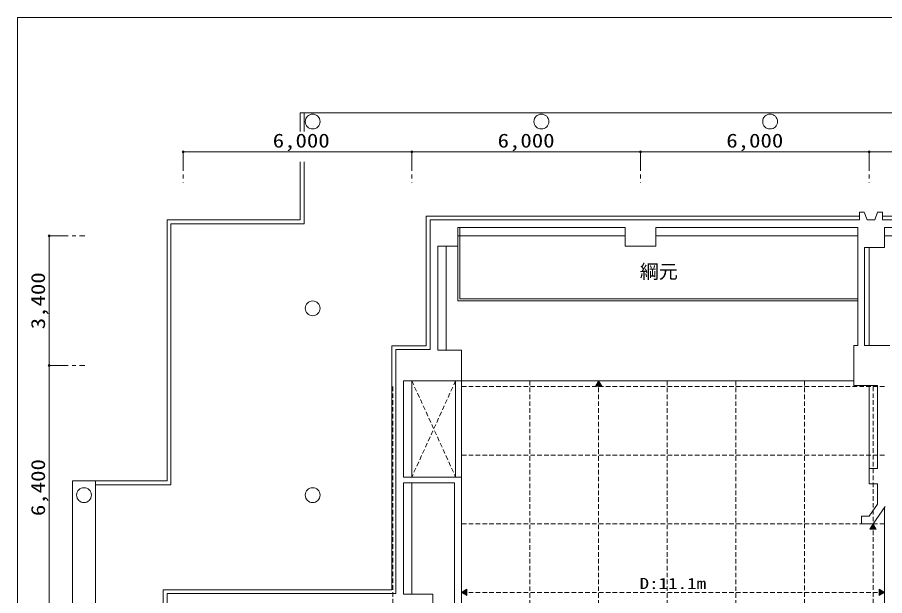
# Model space of a CAD drawing. Units: millimetres, scale not verified. Extents: x -26503 to 29497, y -28039 to 11161.
# Drawn here: x -26503 to -3722, y -4025 to 11161 of the extents above; entities that cross this region are included whole.
import ezdxf
from ezdxf.enums import TextEntityAlignment as Align

# ---------------------------------------------------------------- set-up
doc = ezdxf.new("R2010")
doc.units = ezdxf.units.MM
doc.header["$LTSCALE"] = 100
doc.linetypes.add('CHAIN1', pattern=[8, 5, -1, 1, -1])
doc.linetypes.add('DASHED1', pattern=[1.8, 1.2, -0.6])
for name, color, linetype, lineweight in [('0-0', 7, 'Continuous', 18), ('0-1', 4, 'Continuous', 18), ('F-0', 7, 'Continuous', 18)]:
    doc.layers.add(name, color=color, linetype=linetype, lineweight=lineweight)
doc.layers.add('0-A', color=7, linetype='Continuous')
doc.styles.add('HGｺﾞｼｯｸE', font='')
doc.styles.add('ＭＳ ゴシック', font='')
doc.styles.get('HGｺﾞｼｯｸE').set_extended_font_data('HGｺﾞｼｯｸE')
doc.styles.get('ＭＳ ゴシック').set_extended_font_data('MS Gothic')

msp = doc.modelspace()

# ---------------------------------------------------------------- linework, layer by layer
at = {"layer": '0-0'}
for p, q in [((-19069.9, 8656), (26728.1, 8656)), ((-19069.9, 8161.2), (-19069.9, 8656)), ((-18969.8, 8161.2), (-18969.8, 8656)), ((-19069.9, 5842.7), (-19069.9, 7371.4)), ((-18969.8, 5742.6), (-18969.8, 7371.4)), ((-15761, 2538.8), (-15761, 5942.8)), ((-4382.5, 5942.8), (-15761, 5942.8)), ((-4382.5, 6042.9), (-4257.3, 6042.9)), ((-4257.3, 6042.9), (-4182.2, 5842.7)), ((-3906.9, 6042.9), (-3982, 5842.7)), ((-3906.9, 6042.9), (-3781.8, 6042.9)), ((-3781.8, 6042.9), (-3781.8, 5842.7)), ((7586.7, 5942.8), (-3781.8, 5942.8)), ((-22569.1, 5842.7), (-19069.9, 5842.7)), ((-22569.1, 5842.7), (-22569.1, -1010.4)), ((-22469, 5742.6), (-18969.8, 5742.6)), ((-22469, -1110.6), (-22469, 5742.6)), ((-15660.9, 2438.6), (-15660.9, 5842.7)), ((-15660.9, 5842.7), (-4382.5, 5842.7)), ((-3982, 5842.7), (-4182.2, 5842.7)), ((-3781.8, 5842.7), (2686.9, 5842.7)), ((-14930, 5642.4), (-10534.8, 5642.4)), ((-14930, 3720.2), (-14930, 5642.4)), ((-14930, 5153.1), (-14930, 5642.4)), ((-14880, 3770.2), (-14880, 5642.4)), ((-10534.8, 5642.4), (-10534.8, 5153.1)), ((-9733.9, 5642.4), (-4427.6, 5642.4)), ((-3726.7, 5121.8), (-3726.7, 5642.4)), ((-3726.7, 5642.4), (1379.4, 5642.4)), ((-14930, 5422.2), (-10534.8, 5422.2)), ((-9733.9, 5422.2), (-4427.6, 5422.2)), ((-3726.7, 5422.2), (1379.4, 5422.2)), ((-15460.7, 5153.1), (-15460.7, 2418.6)), ((-15460.7, 5153.1), (-14930, 5153.1)), ((-15240.4, 5153.1), (-15240.4, 2418.6)), ((-4247.3, 5121.8), (-3726.7, 5121.8)), ((-4247.3, 5121.8), (-4247.3, 2543.8)), ((-4127.2, 5121.8), (-4127.2, 2543.8)), ((-14930, 3720.2), (-4427.6, 3720.2)), ((-14880, 3770.2), (-4427.6, 3770.2)), ((-4527.7, 2543.8), (-4527.7, 1492.5)), ((-4427.6, 2543.8), (-4527.7, 2543.8)), ((-3726.7, 2543.8), (-4247.3, 2543.8)), ((-3581.5, 2543.8), (-3726.7, 2543.8)), ((-16562, 2438.6), (-15660.9, 2438.6)), ((-16562, -3969), (-16562, 2438.6)), ((-14839.9, 2418.6), (-15460.7, 2418.6)), ((-14839.9, 2418.6), (-14839.9, 1617.7)), ((-16361.7, 1617.7), (-15741, 1617.7)), ((-16361.7, 1617.7), (-16361.7, -910.3)), ((-16141.5, -910.3), (-16141.5, 1617.7)), ((-15741, 1617.7), (-14839.9, 1617.7)), ((-14990.1, 1617.7), (-14990.1, -910.3)), ((-14839.9, 1617.7), (-4527.7, 1617.7)), ((-14839.9, 1617.7), (-14839.9, -5040.2)), ((-14839.9, 1617.7), (-14839.9, -910.3)), ((-11235.6, 1617.7), (-11317.3, 1476.3)), ((-11248.3, 1595.8), (-11223, 1595.8)), ((-11245.4, 1600.8), (-11225.9, 1600.8)), ((-11242.5, 1605.8), (-11228.8, 1605.8)), ((-11239.6, 1610.8), (-11231.6, 1610.8)), ((-11236.7, 1615.8), (-11234.5, 1615.8)), ((-11235.6, 1617.7), (-11154, 1476.3)), ((-11154, 1476.3), (-11317.3, 1476.3)), ((-11314.7, 1480.8), (-11156.6, 1480.8)), ((-11311.8, 1485.8), (-11159.5, 1485.8)), ((-11308.9, 1490.8), (-11162.4, 1490.8)), ((-11306, 1495.8), (-11165.3, 1495.8)), ((-11303.1, 1500.8), (-11168.1, 1500.8)), ((-11300.2, 1505.8), (-11171, 1505.8)), ((-11297.4, 1510.8), (-11173.9, 1510.8)), ((-11294.5, 1515.8), (-11176.8, 1515.8)), ((-11291.6, 1520.8), (-11179.7, 1520.8)), ((-11288.7, 1525.8), (-11182.6, 1525.8)), ((-11285.8, 1530.8), (-11185.5, 1530.8)), ((-11282.9, 1535.8), (-11188.3, 1535.8)), ((-11280, 1540.8), (-11191.2, 1540.8)), ((-11277.1, 1545.8), (-11194.1, 1545.8)), ((-11274.3, 1550.8), (-11197, 1550.8)), ((-11271.4, 1555.8), (-11199.9, 1555.8)), ((-11268.5, 1560.8), (-11202.8, 1560.8)), ((-11265.6, 1565.8), (-11205.7, 1565.8)), ((-11262.7, 1570.8), (-11208.6, 1570.8)), ((-11259.8, 1575.8), (-11211.4, 1575.8)), ((-11256.9, 1580.8), (-11214.3, 1580.8)), ((-11254, 1585.8), (-11217.2, 1585.8)), ((-11251.2, 1590.8), (-11220.1, 1590.8)), ((-4527.7, 1492.5), (-3906.9, 1492.5)), ((-4127.2, 1492.5), (-4127.2, -685.1)), ((-3906.9, 1492.5), (-3906.9, -685.1)), ((-14839.9, -910.3), (-16361.7, -910.3)), ((-4127.2, -685.1), (-3906.9, -685.1)), ((-25052.1, -1010.4), (-25052.1, -15212.3)), ((-25052.1, -1010.4), (-22569.1, -1010.4)), ((-24451.3, -15212.3), (-24451.3, -1010.4)), ((-22469, -1110.6), (-24451.3, -1110.6)), ((-16361.7, -1060.5), (-16361.7, -3989)), ((-15020.1, -1060.5), (-16361.7, -1060.5)), ((-16141.5, -3989), (-16141.5, -1060.5)), ((-15020.1, -5040.2), (-15020.1, -1060.5)), ((-3706.7, -1686.3), (-4027.1, -2136.8)), ((-3726.7, -16976.3), (-3726.7, -1714.4)), ((-4327.4, -1936.5), (-4130.4, -1936.5)), ((-4327.4, -1936.5), (-4327.4, -2136.8)), ((-4027.1, -2136.8), (-4327.4, -2136.8)), ((-4027.1, -2136.8), (-4108.7, -2278.2)), ((-4106.1, -2273.7), (-3948, -2273.7)), ((-4103.2, -2268.7), (-3950.9, -2268.7)), ((-4100.3, -2263.7), (-3953.8, -2263.7)), ((-4097.4, -2258.7), (-3956.7, -2258.7)), ((-4094.6, -2253.7), (-3959.6, -2253.7)), ((-4091.7, -2248.7), (-3962.5, -2248.7)), ((-4088.8, -2243.7), (-3965.3, -2243.7)), ((-4085.9, -2238.7), (-3968.2, -2238.7)), ((-4083, -2233.7), (-3971.1, -2233.7)), ((-4080.1, -2228.7), (-3974, -2228.7)), ((-4077.2, -2223.7), (-3976.9, -2223.7)), ((-4074.3, -2218.7), (-3979.8, -2218.7)), ((-4071.5, -2213.7), (-3982.7, -2213.7)), ((-4068.6, -2208.7), (-3985.5, -2208.7)), ((-4065.7, -2203.7), (-3988.4, -2203.7)), ((-4062.8, -2198.7), (-3991.3, -2198.7)), ((-4059.9, -2193.7), (-3994.2, -2193.7)), ((-4057, -2188.7), (-3997.1, -2188.7)), ((-4054.1, -2183.7), (-4000, -2183.7)), ((-4051.3, -2178.7), (-4002.9, -2178.7)), ((-4048.4, -2173.7), (-4005.8, -2173.7)), ((-4045.5, -2168.7), (-4008.6, -2168.7)), ((-4042.6, -2163.7), (-4011.5, -2163.7)), ((-4039.7, -2158.7), (-4014.4, -2158.7)), ((-4036.8, -2153.7), (-4017.3, -2153.7)), ((-4033.9, -2148.7), (-4020.2, -2148.7)), ((-4031, -2143.7), (-4023.1, -2143.7)), ((-4028.2, -2138.7), (-4026, -2138.7)), ((-4027.1, -2136.8), (-3945.4, -2278.2)), ((-3945.4, -2278.2), (-4108.7, -2278.2)), ((-22669.2, -16239), (-22669.2, -3868.9)), ((-16662.1, -3868.9), (-22669.2, -3868.9)), ((-14839.9, -3938.9), (-14698.5, -3857.3)), ((-14723, -4006.4), (-14723, -3871.4)), ((-14718, -4009.3), (-14718, -3868.5)), ((-14713, -4012.2), (-14713, -3865.7)), ((-14708, -4015.1), (-14708, -3862.8)), ((-14703, -4018), (-14703, -3859.9)), ((-14698.5, -3857.3), (-14698.5, -4020.6)), ((-3726.7, -3938.9), (-3868.1, -3857.3)), ((-3868.1, -4020.6), (-3868.1, -3857.3)), ((-3863.6, -3859.9), (-3863.6, -4018)), ((-3858.6, -3862.8), (-3858.6, -4015.1)), ((-3853.6, -3865.7), (-3853.6, -4012.2)), ((-3848.6, -3868.5), (-3848.6, -4009.3)), ((-3843.6, -3871.4), (-3843.6, -4006.4)), ((-22569.1, -14721.8), (-22569.1, -3969)), ((-22569.1, -3969), (-16562, -3969)), ((-15590.8, -3989), (-16361.7, -3989)), ((-15590.8, -5040.2), (-15590.8, -3989)), ((-14839.9, -3938.9), (-14698.5, -4020.6)), ((-14838, -3940), (-14838, -3937.8)), ((-14833, -3942.9), (-14833, -3934.9)), ((-14828, -3945.8), (-14828, -3932.1)), ((-14823, -3948.7), (-14823, -3929.2)), ((-14818, -3951.6), (-14818, -3926.3)), ((-14813, -3954.5), (-14813, -3923.4)), ((-14808, -3957.3), (-14808, -3920.5)), ((-14803, -3960.2), (-14803, -3917.6)), ((-14798, -3963.1), (-14798, -3914.7)), ((-14793, -3966), (-14793, -3911.8)), ((-14788, -3968.9), (-14788, -3909)), ((-14783, -3971.8), (-14783, -3906.1)), ((-14778, -3974.7), (-14778, -3903.2)), ((-14773, -3977.6), (-14773, -3900.3)), ((-14768, -3980.4), (-14768, -3897.4)), ((-14763, -3983.3), (-14763, -3894.5)), ((-14758, -3986.2), (-14758, -3891.6)), ((-14753, -3989.1), (-14753, -3888.8)), ((-14748, -3992), (-14748, -3885.9)), ((-14743, -3994.9), (-14743, -3883)), ((-14738, -3997.8), (-14738, -3880.1)), ((-14733, -4000.6), (-14733, -3877.2)), ((-14728, -4003.5), (-14728, -3874.3)), ((-3726.7, -3938.9), (-3868.1, -4020.6)), ((-3838.6, -3874.3), (-3838.6, -4003.5)), ((-3833.6, -3877.2), (-3833.6, -4000.6)), ((-3828.6, -3880.1), (-3828.6, -3997.8)), ((-3823.6, -3883), (-3823.6, -3994.9)), ((-3818.6, -3885.9), (-3818.6, -3992)), ((-3813.6, -3888.8), (-3813.6, -3989.1)), ((-3808.6, -3891.6), (-3808.6, -3986.2)), ((-3803.6, -3894.5), (-3803.6, -3983.3)), ((-3798.6, -3897.4), (-3798.6, -3980.4)), ((-3793.6, -3900.3), (-3793.6, -3977.6)), ((-3788.6, -3903.2), (-3788.6, -3974.7)), ((-3783.6, -3906.1), (-3783.6, -3971.8)), ((-3778.6, -3909), (-3778.6, -3968.9)), ((-3773.6, -3911.8), (-3773.6, -3966)), ((-3768.6, -3914.7), (-3768.6, -3963.1)), ((-3763.6, -3917.6), (-3763.6, -3960.2)), ((-3758.6, -3920.5), (-3758.6, -3957.3)), ((-3753.6, -3923.4), (-3753.6, -3954.5)), ((-3748.6, -3926.3), (-3748.6, -3951.6)), ((-3743.6, -3929.2), (-3743.6, -3948.7)), ((-3738.6, -3932.1), (-3738.6, -3945.8)), ((-3733.6, -3934.9), (-3733.6, -3942.9)), ((-3728.6, -3937.8), (-3728.6, -3940))]:
    msp.add_line(p, q, dxfattribs=at)
at = {"layer": '0-0', "linetype": 'DASHED1'}
for p, q in [((-16141.5, 1617.7), (-14990.1, -910.3)), ((-14990.1, 1617.7), (-16141.5, -910.3))]:
    msp.add_line(p, q, dxfattribs=at)
at = {"layer": '0-0'}
for points in [[(-4382.5, 6042.9), (-4257.3, 6042.9), (-4182.2, 5842.7)], [(-4382.5, 6042.9), (-4382.5, 5842.7), (-4382.5, 6042.9)], [(-3982, 5842.7), (-3906.9, 6042.9), (-3781.8, 6042.9), (-3781.8, 5842.7)], [(-10534.8, 5153.1), (-9733.9, 5153.1), (-9733.9, 5642.4)], [(-4427.6, 5642.4), (-4427.6, 5021.7), (-4427.6, 2543.8)], [(-16662.1, -3868.9), (-16662.1, 2538.8), (-15761, 2538.8)], [(-15020.1, -5040.2), (-14839.9, -5040.2), (-14839.9, -910.3)], [(-4127.2, -685.1), (-4127.2, -1085.5), (-3906.9, -1085.5)], [(-3906.9, -1085.5), (-3906.9, -1622.3), (-4130.4, -1936.5)]]:
    msp.add_lwpolyline(points, dxfattribs=at)
for centre in [(-18744.6, 8425.8), (-12737.4, 8425.8), (-6730.3, 8425.8), (-18744.6, 3519.9), (-24751.7, -1385.9), (-18744.6, -1385.9)]:
    msp.add_circle(centre, 195.2, dxfattribs=at)
at = {"layer": '0-1', "linetype": 'CHAIN1'}
for p, q in [((-22148.6, 7632), (-22148.6, 6826.9)), ((-16141.5, 7632), (-16141.5, 6826.9)), ((-10134.3, 7632), (-10134.3, 6826.9)), ((-4127.2, 7632), (-4127.2, 6826.9)), ((-25666.1, 5422.2), (-24733.6, 5422.2)), ((-25666.1, 2018.2), (-24733.6, 2018.2))]:
    msp.add_line(p, q, dxfattribs=at)
at = {"layer": '0-1'}
for p, q in [((-25666.1, 2018.2), (-25666.1, 5422.2)), ((-25666.1, -4389.5), (-25666.1, 2018.2))]:
    msp.add_line(p, q, dxfattribs=at)
at = {"layer": '0-1', "linetype": 'DASHED1'}
for p, q in [((-13037.8, 1617.7), (-13037.8, -20308.4)), ((-11235.6, 1617.7), (-11235.6, -20308.4)), ((-9433.5, 1617.7), (-9433.5, -20308.4)), ((-7631.3, 1617.7), (-7631.3, -20308.4)), ((-5829.2, 1617.7), (-5829.2, -2136.8)), ((-16642.1, 1467.5), (-16642.1, -20158.2)), ((-14839.9, 1467.5), (-14839.9, -20158.2)), ((-3726.7, 1467.5), (-14839.9, 1467.5)), ((-4027.1, 1467.5), (-4027.1, -20158.2)), ((-3726.7, -334.6), (-14839.9, -334.6)), ((-3726.7, -2136.8), (-14839.9, -2136.8)), ((-5829.2, -2136.8), (-5829.2, -16553.9)), ((-3726.7, -3938.9), (-14839.9, -3938.9))]:
    msp.add_line(p, q, dxfattribs=at)
at = {"layer": '0-1'}
for points in [[(-22148.6, 7632), (-16141.5, 7632), (-10134.3, 7632), (-4127.2, 7632)], [(-4127.2, 7632), (1880, 7632), (7887.1, 7632)]]:
    msp.add_lwpolyline(points, dxfattribs=at)
for centre in [(-22148.6, 7632), (-16141.5, 7632), (-10134.3, 7632), (-4127.2, 7632), (-25666.1, 5422.2), (-25666.1, 2018.2)]:
    msp.add_circle(centre, 25, dxfattribs=at)
at = {"layer": 'F-0'}
msp.add_lwpolyline([(29497.1, 11161.3), (-26502.9, 11161.3), (-26502.9, -28038.7)], dxfattribs=at)

# ---------------------------------------------------------------- texts
at = {"layer": '0-1', "style": 'ＭＳ ゴシック', "width": 1.2}
for p in [(-19795, 7632), (-13887.9, 7632), (-7880.8, 7632)]:
    msp.add_text('6,000', height=366.6, dxfattribs=at).set_placement(p, align=Align.BOTTOM_LEFT)
for s, p in [('3,400', (-25666.1, 2970.2)), ('6,400', (-25666.1, -1935.7))]:
    msp.add_text(s, height=366.6, rotation=90, dxfattribs=at).set_placement(p, align=Align.BOTTOM_LEFT)
at = {"layer": '0-A', "style": 'HGｺﾞｼｯｸE'}
msp.add_text('綱元', height=366.6, dxfattribs=at).set_placement((-10153.8, 4194), align=Align.BOTTOM_LEFT)
at = {"layer": '0-A', "style": 'ＭＳ ゴシック', "width": 1.25}
msp.add_text('D:11.1m', height=293.3, dxfattribs=at).set_placement((-10158.3, -3938.9), align=Align.BOTTOM_LEFT)

doc.saveas('drawing.dxf')
